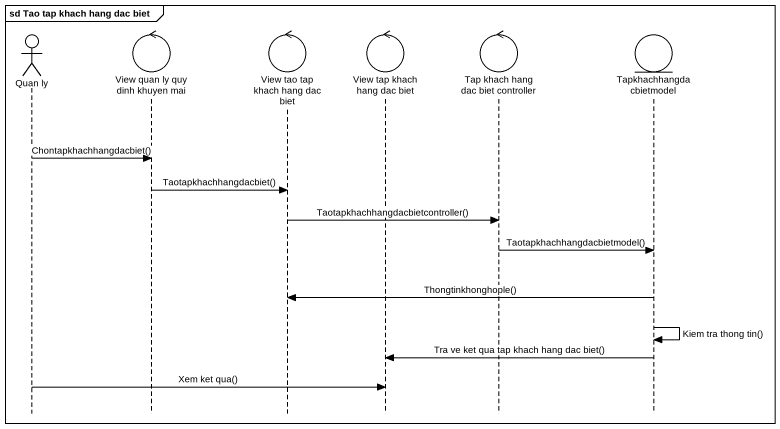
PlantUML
@startuml
mainframe sd Tao tap khach hang dac biet
hide footbox
actor "Quan ly" as Quan_ly
control "View quan ly quy dinh khuyen mai" as View_quan_ly_quy_dinh
control "View tao tap khach hang dac biet" as View_tao_tap_khach_hang_dac
control "View tap khach hang dac biet" as View_tap_khach_hang_dac_biet
control "Tap khach hang dac biet controller" as Tap_khach_hang_dac_biet
entity Tapkhachhangdacbietmodel

Quan_ly -> View_quan_ly_quy_dinh : Chontapkhachhangdacbiet()
View_quan_ly_quy_dinh -> View_tao_tap_khach_hang_dac : Taotapkhachhangdacbiet()
View_tao_tap_khach_hang_dac -> Tap_khach_hang_dac_biet : Taotapkhachhangdacbietcontroller()
Tap_khach_hang_dac_biet -> Tapkhachhangdacbietmodel : Taotapkhachhangdacbietmodel()
Tapkhachhangdacbietmodel -> View_tao_tap_khach_hang_dac : Thongtinkhonghople()
Tapkhachhangdacbietmodel -> Tapkhachhangdacbietmodel : Kiem tra thong tin()
Tapkhachhangdacbietmodel -> View_tap_khach_hang_dac_biet : Tra ve ket qua tap khach hang dac biet()
Quan_ly -> View_tap_khach_hang_dac_biet : Xem ket qua()
@enduml
